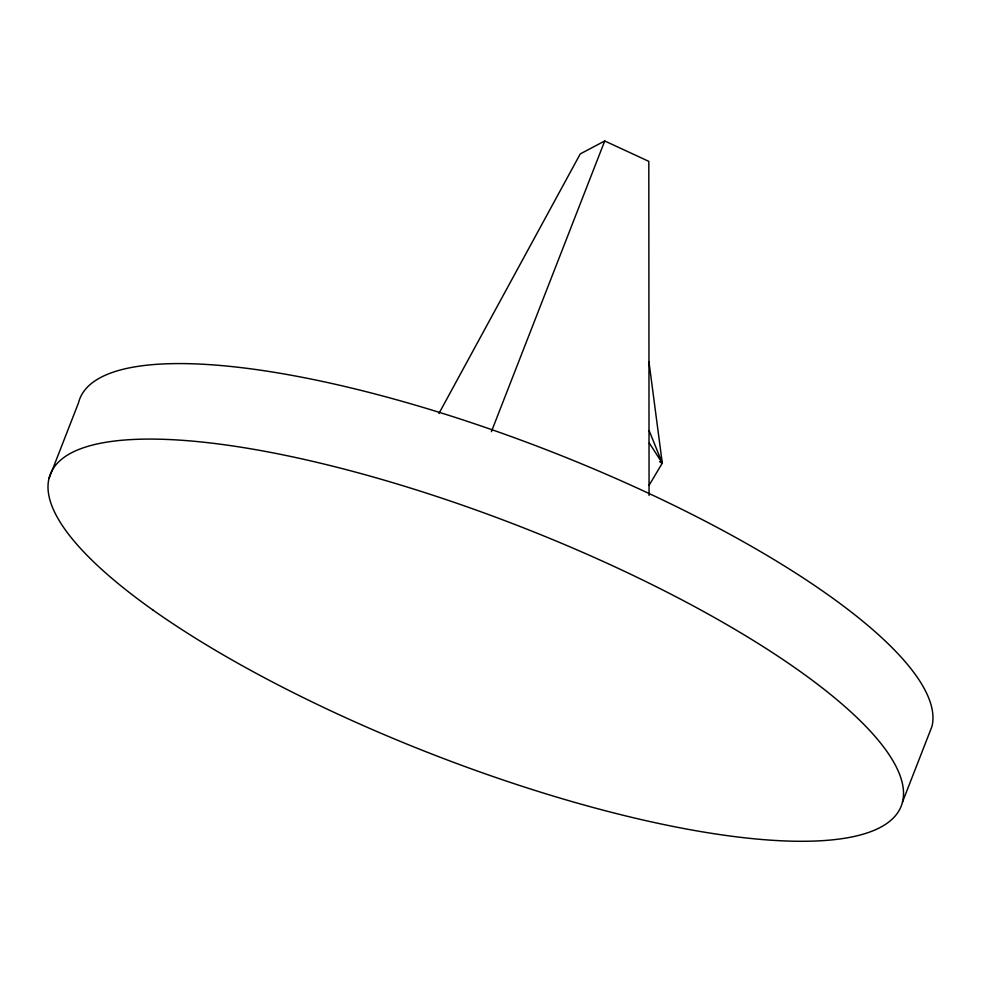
<?xml version="1.0" encoding="UTF-8"?>
<svg xmlns="http://www.w3.org/2000/svg" width="981" height="981" viewBox="0 0 981 981"><rect width="100%" height="100%" fill="white"/><g stroke="black" fill="none" stroke-linecap="round" stroke-linejoin="round"><path stroke-width="1.47" d="M49.05 478.397L78.492 402.872A456.631 122.024 21.3 0 1 534.67 445.264A456.631 122.024 21.3 0 1 931.95 726.48L902.508 801.992M491.407 431.652L604.737 140.97L648.809 161.362L649.066 495.393M438.936 413.492L580.249 153.919L604.737 140.97M649.005 485.411L662.285 463.142L648.968 361.83M659.6 461.744L662.285 463.142L649.128 430.585M649.299 443.044L662.285 463.142M153.208 610.219A456.631 122.024 21.3 0 0 880.337 827.388A456.631 122.024 21.3 0 0 393.786 482.971A456.631 122.024 21.3 0 0 153.208 610.219"/></g></svg>
